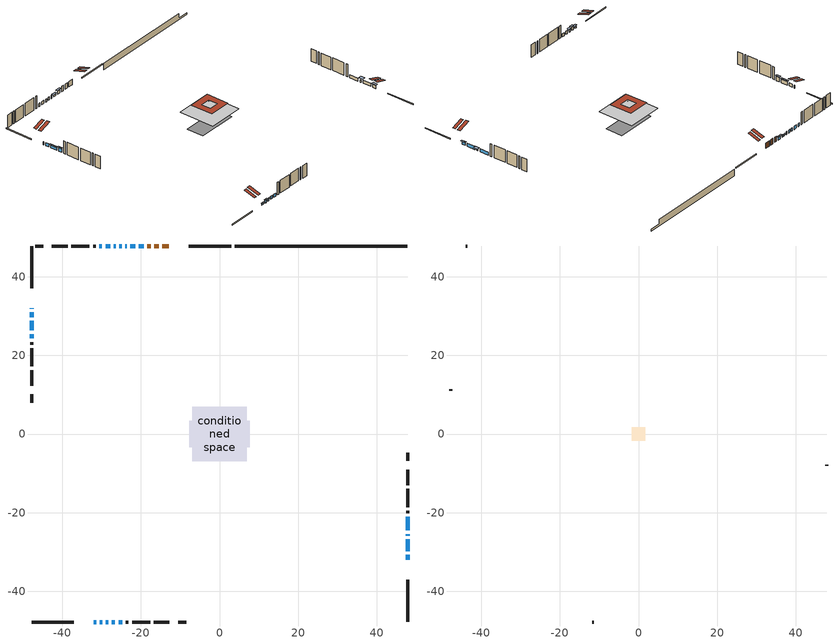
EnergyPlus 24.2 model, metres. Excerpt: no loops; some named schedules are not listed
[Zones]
conditioned space
 floor adiabatic (AdiabaticFloorConstruction): -6.9,-6.9 -6.9,6.9 6.9,6.9 6.9,-6.9 z3.66
 floor foundation (Slab1 construction): -7.63,-3.35 -7.63,3.35 7.63,3.35 7.63,-3.35 z-1.22
 wall outside (RimJoist1 construction): 2.96,47.78 -7.79,47.78 / -47.78,-47.78 -37.03,-47.78 / -47.78,47.78 -47.78,37.03 / 47.78,-47.78 47.78,-37.03 z1.22:1.52
 wall outside (AdiabaticWallConstruction 1): -12.85,47.78 -14.53,47.78 / -15.46,47.78 -16.61,47.78 / -17.54,47.78 -18.36,47.78 z1.22:3.25
 wall outside (AdiabaticWallConstruction): -47.78,31.97 -47.78,31.85 / -47.78,30.93 -47.78,29.7 / 47.78,-31.97 47.78,-30.74 / -19.29,47.78 -20.51,47.78 / -30.43,-47.78 -29.82,-47.78 / -47.78,28.78 -47.78,26.34 / 47.78,-29.82 47.78,-26.77 / -23.59,47.78 -23.89,47.78 / -24.82,47.78 -25.43,47.78 / -26.36,47.78 -26.82,47.78 / -27.35,-47.78 -26.59,-47.78 / 47.78,-24.5 47.78,-21.07 / -27.75,47.78 -28.97,47.78 / -29.89,47.78 -30.56,47.78 / -25.66,-47.78 -24.74,-47.78 z1.22:2.44; -21.44,47.78 -22.66,47.78 / -31.97,-47.78 -31.35,-47.78 z1.22:1.83; -28.89,-47.78 -28.28,-47.78 z1.22:2.14; -47.78,25.41 -47.78,24.29 z1.22:2.8; 47.78,-25.84 47.78,-25.43 z1.22:2.06
 wall outside (Wall1 construction): -31.49,47.78 -32.14,47.78 / -23.81,-47.78 -23.16,-47.78 / -47.78,23.36 -47.78,22.71 / 47.78,-20.14 47.78,-19.49 z1.22:6.1
 wall outside (Wall2 construction): -33.07,47.78 -37.69,47.78 / -22.23,-47.78 -17.61,-47.78 / -47.78,21.78 -47.78,17.16 / 47.78,-18.56 47.78,-13.94 z1.22:6.1
 wall outside (Wall3 construction): -38.62,47.78 -42.59,47.78 / -16.68,-47.78 -12.72,-47.78 / -47.78,16.23 -47.78,12.27 / 47.78,-13.01 47.78,-9.05 z1.22:6.1
 wall outside (Wall6 construction): -44.81,47.78 -46.85,47.78 / -10.5,-47.78 -8.45,-47.78 / -47.78,10.05 -47.78,8 / 47.78,-6.83 47.78,-4.78 z1.22:6.1
 wall foundation (FoundationWall1 construction): 3.89,47.78,-1.22 3.89,47.78,1.22 43.39,47.78,1.22 43.39,47.78,-0.6 47.78,47.78,-0.6 47.78,47.78,-1.22
 window (WindowConstruction 12): -47.78,31.96 -47.78,31.85 z1.22:2.44
 window (WindowConstruction 4): -47.78,30.93 -47.78,29.71 z1.22:2.44
 window (WindowConstruction 5): 47.78,-31.96 47.78,-30.75 z1.22:2.44
 window (WindowConstruction 6): -19.29,47.78 -20.51,47.78 z1.22:2.44
 window (WindowConstruction 7): -21.44,47.78 -22.66,47.78 z1.22:1.83
 window (WindowConstruction 8): -31.96,-47.78 -31.36,-47.78 z1.22:1.83
 window (WindowConstruction 9): -30.43,-47.78 -29.82,-47.78 z1.22:2.44
 window (WindowConstruction 10): -28.89,-47.78 -28.28,-47.78 z1.22:2.13
 window (WindowConstruction 11): -47.78,28.78 -47.78,26.34 z1.22:2.44
 window (WindowConstruction 13): -47.78,25.41 -47.78,24.29 z1.22:2.8
 window (WindowConstruction 15): 47.78,-29.82 47.78,-26.77 z1.22:2.44
 window (WindowConstruction 16): -23.59,47.78 -23.89,47.78 z1.22:2.44
 window (WindowConstruction 17): -24.82,47.78 -25.43,47.78 z1.22:2.44
 window (WindowConstruction 18): -26.36,47.78 -26.82,47.78 z1.22:2.44
 window (WindowConstruction 19): -27.35,-47.78 -26.59,-47.78 z1.22:2.44
 window (WindowConstruction 14): 47.78,-25.84 47.78,-25.43 z1.22:2.06
 window (WindowConstruction): 47.78,-24.5 47.78,-21.07 z1.22:2.44
 window (WindowConstruction 1): -27.75,47.78 -28.97,47.78 z1.22:2.44
 window (WindowConstruction 2): -29.9,47.78 -30.56,47.78 z1.22:2.44
 window (WindowConstruction 3): -25.66,-47.78 -24.74,-47.78 z1.22:2.44
 door (Door): -12.86,47.78 -14.53,47.78 z1.22:3.25
 door (Door 1): -15.46,47.78 -16.61,47.78 z1.22:3.25
 door (Door 2): -17.54,47.78 -18.36,47.78 z1.22:3.25
 ceiling adiabatic (AdiabaticFloorConstruction): 6.9,-6.9 6.9,6.9 -6.9,6.9 -6.9,-6.9 z3.66
 roof outside (Roof3 construction): -11.93,47.78,6.1 -11.93,43.32,7.58 -10.75,43.32,7.58 -10.75,47.78,6.1; -32.89,-47.78,6.1 -32.89,-43.32,7.58 -34.07,-43.32,7.58 -34.07,-47.78,6.1; -47.78,32.89,6.1 -43.32,32.89,7.58 -43.32,34.07,7.58 -47.78,34.07,6.1; 47.78,-32.89,6.1 43.32,-32.89,7.58 43.32,-34.07,7.58 47.78,-34.07,6.1
 roof outside (Roof4 construction): -4.26,4.26 -4.26,-4.26 4.26,-4.26 4.26,4.26 z6.1
attic - vented
 floor to conditioned space (Floor1 construction Reversed): -1.78,-1.78 -1.78,1.78 1.78,1.78 1.78,-1.78 z6.1
 floor to conditioned space (Floor2 construction Reversed): -1.21,-1.21 -1.21,1.21 1.21,1.21 1.21,-1.21 z6.1
 wall outside (Wall4 construction): -43.52,47.78 -43.88,47.78 / -11.79,-47.78 -11.43,-47.78 / -47.78,11.34 -47.78,10.98 / 47.78,-8.12 47.78,-7.76 z1.22:6.1
 roof outside (Roof1 construction): -9.82,47.78,6.1 -9.82,43.6,7.49 -8.72,43.6,7.49 -8.72,47.78,6.1; -35,-47.78,6.1 -35,-43.6,7.49 -36.1,-43.6,7.49 -36.1,-47.78,6.1; -47.78,35,6.1 -43.6,35,7.49 -43.6,36.1,7.49 -47.78,36.1,6.1; 47.78,-35,6.1 43.6,-35,7.49 43.6,-36.1,7.49 47.78,-36.1,6.1
shading: 47.78,-30.45 47.78,-32.26 48.39,-32.26 48.39,-30.45 z2.74; -20.81,47.78 -18.99,47.78 -18.99,48.39 -20.81,48.39 z2.74; -22.96,47.78 -21.14,47.78 -21.14,48.39 -22.96,48.39 z2.13; -31.06,-47.78 -32.26,-47.78 -32.26,-48.39 -31.06,-48.39 z2.13; -29.52,-47.78 -30.72,-47.78 -30.72,-48.39 -29.52,-48.39 z2.74; -27.98,-47.78 -29.19,-47.78 -29.19,-48.39 -27.98,-48.39 z2.43; -47.78,26.04 -47.78,29.08 -48.39,29.08 -48.39,26.04 z2.74; -47.78,24 -47.78,25.71 -48.39,25.71 -48.39,24 z3.09; 47.78,-24.82 47.78,-26.45 49,-26.45 49,-24.82 z2.67
[Building]
Building 1: Terrain=Suburbs
[Site:Location]
Vancouver Intl AP_BC: Latitude {deg}=49.19; Longitude {deg}=-123.18; Time Zone {hr}=-8; Elevation {m}=4; Keep Site Location Information=Yes
[Site:GroundTemperature:Shallow]
8.06451, 6.96315, 6.87495, 7.3976, 9.49575, 11.5841, 13.3946, 14.5416, 14.639, 13.7062, 11.9418, 9.91751
[Site:WaterMainsTemperature]
Calculation Method=Schedule; Temperature Schedule=mains temperature schedule
[Material] Roughness=Rough; Thermal Absorptance=0.9
Name | Thickness {m} | Conductivity {W/m-K} | Density {kg/m3} | Specific Heat {J/kg-K} | Solar Absorptance | Visible Absorptance
asphalt or fiberglass shingles | 0.00635 | 0.162714 | 1121.4 | 1465.45 | 0.4 | 0.4
ceiling loosefill ins | 0.169333 | 0.0480833 | 16.02 | 1046.75 | 0.7 | 0.7
ceiling stud and cavity | 0.1397 | 0.15316 | 65.682 | 1177.47 | 0.7 | 0.7
ceiling stud and cavity 1 | 0.1397 | 0.172471 | 65.682 | 1177.47 | 0.7 | 0.7
concrete 4.0 in. | 0.1016 | 1.803125 | 2242.8 | 837.4 | 0.7 | 0.7
concrete 8.0 in. | 0.2032 | 1.803125 | 2242.8 | 837.4 | 0.7 | 0.7
door material | 0.04445 | 0.327969 | 512.64 | 1214.23 | 0.7 | 0.7
door material 1 | 0.04445 | 0.188738 | 512.64 | 1214.23 | 0.7 | 0.7
exterior vertical ins | 0.0445518 | 0.029427 | 32.04 | 1214.23 | 0.7 | 0.7
floor covering | 0.0127 | 0.0433444 | 54.468 | 1339.84 | 0.6 | 0.6
floor rigid ins; wall rigid ins 1 | 0.512978 | 0.029427 | 32.04 | 1214.23 | 0.7 | 0.7
floor stud and cavity | 0.1397 | 1.75129 | 37.0049 | 1207.88 | 0.7 | 0.7
furniture material conditioned space 1 | 0.1524 | 0.115458 | 640.8 | 1214.23 | 0.6 | 0.6
gypsum board | 0.0127 | 0.160291 | 801 | 837.4 | 0.6 | 0.6
gypsum board 1 | 0.00254 | 0.160291 | 801 | 837.4 | 0.6 | 0.6
gypsum board 2 | 0.0127 | 0.160291 | 801 | 837.4 | 0.7 | 0.7
osb sheathing 0.5 in. | 0.0127 | 0.115458 | 512.64 | 1214.23 | 0.7 | 0.7
osb sheathing 0.75 in. | 0.01905 | 0.115458 | 512.64 | 1214.23 | 0.7 | 0.7
osb sheathing 2.0 in. | 0.0508 | 0.115458 | 512.64 | 1214.23 | 0.7 | 0.7
rim joist stud and cavity | 0.0508 | 0.028103 | 125.044 | 1163.47 | 0.6 | 0.6
roof stud and cavity | 0.2032 | 0.117183 | 78.34581 | 1123.46 | 0.7 | 0.7
roof stud and cavity 1 | 0.2032 | 0.117523 | 78.34581 | 1123.46 | 0.7 | 0.7
wall rigid ins | 0.051816 | 0.029427 | 32.04 | 1214.23 | 0.7 | 0.7
wall stud and cavity | 0.1397 | 0.472276 | 139.0536 | 1170.24 | 0.7 | 0.7
wall stud and cavity 1 | 0.1397 | 0.09367 | 139.0536 | 1170.24 | 0.7 | 0.7
wall stud and cavity 2 | 0.1397 | 0.0929022 | 139.0536 | 1170.24 | 0.7 | 0.7
wall stud and cavity 3 | 0.0889 | 6.1454 | 50.32683 | 1063.81 | 0.6 | 0.6
wall stud and cavity 4 | 0.0889 | 0.49837 | 6.31874 | 1174.65 | 0.7 | 0.7
wall stud and cavity 5 | 0.0889 | 0.380278 | 52.3479 | 1209.89 | 0.7 | 0.7
wall stud and cavity 6 | 0.0889 | 0.391764 | 83.0341 | 1211.67 | 0.7 | 0.7
wood siding | 0.0254 | 0.102417 | 544.68 | 1172.36 | 0.4 | 0.4
wood siding 1 | 0.00254 | 0.102417 | 544.68 | 1172.36 | 0.4 | 0.4
wood siding 2; wood siding 3; wood siding 4 | 0.0254 | 0.102417 | 544.68 | 1172.36 | 0.7 | 0.7
[WindowMaterial:SimpleGlazingSystem]
Name | U-Factor {W/m2-K} | Solar Heat Gain Coefficient
WindowMaterial | 3.79915 | 0.7
WindowMaterial 1 | 4.44815 | 0.67
WindowMaterial 10 | 3.87126 | 0.7
WindowMaterial 11 | 4.80302 | 0.65
WindowMaterial 2 | 4.93078 | 0.64
WindowMaterial 3 | 4.644604 | 0.66
WindowMaterial 4 | 5.91307 | 0.58
WindowMaterial 5 | 5.03752 | 0.63
WindowMaterial 6 | 5.33051 | 0.62
WindowMaterial 7 | 7.50745 | 0.49
WindowMaterial 8 | 4.89955 | 0.57
WindowMaterial 9 | 3.49027 | 0.22
[Construction]
AdiabaticFloorConstruction: floor stud and cavity, floor rigid ins, osb sheathing 0.75 in., floor covering
AdiabaticWallConstruction: wood siding 3, wall rigid ins 1, wall stud and cavity 5, gypsum board
AdiabaticWallConstruction 1: wood siding 4, wall rigid ins 1, wall stud and cavity 5, gypsum board
Door; Door 2: door material
Door 1: door material 1
Floor1 construction Reversed: gypsum board, ceiling stud and cavity, ceiling loosefill ins
Floor2 construction Reversed: gypsum board, ceiling stud and cavity 1, ceiling loosefill ins
FoundationWall1 construction: concrete 8.0 in., gypsum board 2
furniture construction conditioned space 1: furniture material conditioned space 1
PartitionWallConstruction: gypsum board, wall stud and cavity 6, gypsum board
RimJoist1 construction: wood siding 2, osb sheathing 2.0 in., rim joist stud and cavity
Roof1 construction: asphalt or fiberglass shingles
Roof3 construction: asphalt or fiberglass shingles, osb sheathing 0.75 in., roof stud and cavity, gypsum board
Roof4 construction: asphalt or fiberglass shingles, osb sheathing 0.75 in., roof stud and cavity 1, gypsum board
Slab1 construction: concrete 4.0 in.
Wall1 construction: wood siding, wall rigid ins, osb sheathing 0.5 in., wall stud and cavity, gypsum board
Wall2 construction: wood siding, osb sheathing 0.5 in., wall stud and cavity 1, gypsum board
Wall3 construction: wood siding, osb sheathing 0.5 in., wall stud and cavity 2, gypsum board
Wall4 construction: wood siding 1, wall stud and cavity 3
Wall6 construction: wood siding 1, wall stud and cavity 4, gypsum board 1
WindowConstruction: WindowMaterial
WindowConstruction 1; WindowConstruction 11; WindowConstruction 4; WindowConstruction 5; WindowConstruction 6: WindowMaterial 1
WindowConstruction 10; WindowConstruction 18: WindowMaterial 6
WindowConstruction 12: WindowMaterial 7
WindowConstruction 13: WindowMaterial 8
WindowConstruction 14: WindowMaterial 9
WindowConstruction 15: WindowMaterial 10
WindowConstruction 16; WindowConstruction 7; WindowConstruction 8: WindowMaterial 4
WindowConstruction 17; WindowConstruction 9: WindowMaterial 5
WindowConstruction 19: WindowMaterial 11
WindowConstruction 2: WindowMaterial 2
WindowConstruction 3: WindowMaterial 3
[Zone] Multiplier=1; Part of Total Floor Area=Yes
Name | Volume {m3}
attic - vented | 4.18699
conditioned space | 751.3
[Space]
Name | Zone | Volume {m3}
attic - vented 1 | attic - vented | 4.18699
conditioned space 1 | conditioned space | 751.3
[ZoneInfiltration:EffectiveLeakageArea]
infil attic - vented 1: Zone or Space=attic - vented 1; Schedule=Always On Discrete; Effective Air Leakage Area {cm2}=764.69; Stack Coefficient=0.000436178; Wind Coefficient=1.41108e-05
[ZoneMixing]
whole house fan mix: Zone or Space=attic - vented; Schedule=Always On Continuous; Design Flow Rate Calculation Method=Flow/Zone; Design Flow Rate {m3/s}=0; Source Zone or Space=conditioned space
[SurfaceProperty:ExposedFoundationPerimeter]
Slab1: Exposed Perimeter Calculation Method=TotalExposedPerimeter; Total Exposed Perimeter {m}=43.891
[InternalMass] Zone or ZoneList=conditioned space; Space or SpaceList=conditioned space 1
Name | Construction | Surface Area {m2}
furniture mass conditioned space 1 | furniture construction conditioned space 1 | 116.92
partition wall mass | PartitionWallConstruction | 292.301
[Lights]
interior lighting: Zone or ZoneList or Space or SpaceList=conditioned space 1; Schedule=interior lighting schedule; Design Level Calculation Method=LightingLevel; Lighting Level {W}=343.2; Return Air Fraction=0; Fraction Radiant=0.6; Fraction Visible=0.2; Fraction Replaceable=1
[People]
occupants: Zone or ZoneList or Space or SpaceList=conditioned space 1; Number of People Schedule=occupants schedule; Number of People Calculation Method=People; Number of People=3; Fraction Radiant=0.314171; Sensible Heat Fraction=0.56303; Activity Level Schedule=occupants activity schedule; Carbon Dioxide Generation Rate {m3/s-W}=0; Enable ASHRAE 55 Comfort Warnings=No; Mean Radiant Temperature Calculation Type=EnclosureAveraged
[ElectricEquipment] Zone or ZoneList or Space or SpaceList=conditioned space 1; Design Level Calculation Method=EquipmentLevel
Name | Schedule | Design Level {W} | Fraction Latent | Fraction Radiant | Fraction Lost
clothes dryer | clothes dryer schedule | 140.772 | 0.015 | 0.081 | 0.85
clothes washer | clothes washer schedule | 32.1985 | 0.03 | 0.162 | 0.7
cooking range | cooking range schedule | 215.147 | 0.08 | 0.432 | 0.2
dishwasher | dishwasher schedule | 66.8632 | 0.3 | 0.18 | 0.4
fridge | fridge schedule | 72.9452 | 0 | 0.6 | 0
mech vent bath fan 0 | mech vent bath fan 0 schedule | 25.1 | 0 | 0 | 1
mech vent bath fan 1 | mech vent bath fan 1 schedule | 25.1 | 0 | 0 | 1
mech vent house fan | mech vent house fan schedule | 0 | 0 | 0 | 1
mech vent house fan cfis | mech vent house fan cfis schedule | 0 | 0 | 0 | 0
mech vent range fan 0 | mech vent range fan 0 schedule | 57 | 0 | 0 | 1
misc plug loads | misc plug loads schedule | 494.7 | 0.045 | 0.513 | 0.1
whole house fan | Always On Discrete | 0 | 0 | 0 | 1
[OtherEquipment] Zone or ZoneList or Space or SpaceList=conditioned space 1; Design Level Calculation Method=EquipmentLevel
Name | Fuel Type | Schedule | Design Level {W} | Fraction Latent | Fraction Radiant | Fraction Lost
clothes dryer 1 | Electricity | clothes dryer schedule | 0 | 0.015 | 0.081 | 0.85
cooking range 1 | Electricity | cooking range schedule | 0 | 0.08 | 0.432 | 0.2
general water use latent | None | general water use schedule | 62.594 | 1 | 0 | 0
general water use sensible | None | general water use schedule | -61.6891 | 0 | 0.6 | 0
mech vent house fan latent load | None | Always On Discrete | 0 | 1 | 0 | 0
mech vent house fan sensible load | None | Always On Discrete | 0 | 0 | 0 | 0
water heater energy adjustment1 | NaturalGas | Always On Discrete | 0.01 | 0 | 0 | 1
[ZoneInfiltration:DesignFlowRate] Zone or ZoneList or Space or SpaceList=conditioned space 1; Schedule=Always On Discrete; Design Flow Rate Calculation Method=Flow/Zone; Design Flow Rate {m3/s}=0
infil flow; natural vent flow; whole house fan flow
[Foundation:Kiva]
Foundation Kiva 1: Initial Indoor Air Temperature {C}=18; Wall Height Above Grade {m}=1.21999; Wall Depth Below Slab {m}=0.2032; Custom Block Material Name 1=exterior vertical ins; Custom Block Depth 1 {m}=2.43998; Custom Block X Position 1 {m}=0.2159; Custom Block Z Position 1 {m}=0
[Foundation:Kiva:Settings]
Soil Conductivity {W/m-K}=0.849921; Soil Density {kg/m3}=1842.3; Soil Specific Heat {J/kg-K}=418.7; Ground Solar Absorptivity=0.9; Ground Thermal Absorptivity=0.9; Ground Surface Roughness {m}=0.03; Far-Field Width {m}=40; Deep-Ground Boundary Condition=ZeroFlux; Deep-Ground Depth {m}=40; Minimum Cell Dimension {m}=0.2; Maximum Cell Growth Coefficient=3; Simulation Timestep=Timestep
[Exterior:Lights]
exterior lighting: Schedule=exterior lighting schedule; Design Level {W}=75.6
[Schedule:Constant]
Name | Hourly Value
Always On Continuous; mech vent house fan schedule; mech vent house fan cfis schedule; Always On Discrete | 1
occupants activity schedule | 117.228
fridge schedule | 0
[Schedule:Week:Daily]
interior lighting schedule Week Rule - Jan1-Jan27: interior lighting schedule day, interior lighting schedule day, interior lighting schedule day, interior lighting schedule day, interior lighting schedule day, interior lighting schedule day, interior lighting schedule day, interior lighting schedule default day, interior lighting schedule default day, interior lighting schedule default day, interior lighting schedule default day, interior lighting schedule default day
interior lighting schedule Week Rule - Jan28-Feb3: interior lighting schedule day, interior lighting schedule day, interior lighting schedule day, interior lighting schedule day, interior lighting schedule day 1, interior lighting schedule day 1, interior lighting schedule day 1, interior lighting schedule default day, interior lighting schedule default day, interior lighting schedule default day, interior lighting schedule default day, interior lighting schedule default day
interior lighting schedule Week Rule - Feb4-Feb24: interior lighting schedule day 1, interior lighting schedule day 1, interior lighting schedule day 1, interior lighting schedule day 1, interior lighting schedule day 1, interior lighting schedule day 1, interior lighting schedule day 1, interior lighting schedule default day, interior lighting schedule default day, interior lighting schedule default day, interior lighting schedule default day, interior lighting schedule default day
interior lighting schedule Week Rule - Feb25-Mar3: interior lighting schedule day 1, interior lighting schedule day 1, interior lighting schedule day 1, interior lighting schedule day 1, interior lighting schedule day 2, interior lighting schedule day 2, interior lighting schedule day 2, interior lighting schedule default day, interior lighting schedule default day, interior lighting schedule default day, interior lighting schedule default day, interior lighting schedule default day
interior lighting schedule Week Rule - Mar4-Mar31: interior lighting schedule day 2, interior lighting schedule day 2, interior lighting schedule day 2, interior lighting schedule day 2, interior lighting schedule day 2, interior lighting schedule day 2, interior lighting schedule day 2, interior lighting schedule default day, interior lighting schedule default day, interior lighting schedule default day, interior lighting schedule default day, interior lighting schedule default day
interior lighting schedule Week Rule - Apr1-Apr28: interior lighting schedule day 3, interior lighting schedule day 3, interior lighting schedule day 3, interior lighting schedule day 3, interior lighting schedule day 3, interior lighting schedule day 3, interior lighting schedule day 3, interior lighting schedule default day, interior lighting schedule default day, interior lighting schedule default day, interior lighting schedule default day, interior lighting schedule default day
interior lighting schedule Week Rule - Apr29-May5: interior lighting schedule day 3, interior lighting schedule day 3, interior lighting schedule day 4, interior lighting schedule day 4, interior lighting schedule day 4, interior lighting schedule day 4, interior lighting schedule day 4, interior lighting schedule default day, interior lighting schedule default day, interior lighting schedule default day, interior lighting schedule default day, interior lighting schedule default day
interior lighting schedule Week Rule - May6-May26: interior lighting schedule day 4, interior lighting schedule day 4, interior lighting schedule day 4, interior lighting schedule day 4, interior lighting schedule day 4, interior lighting schedule day 4, interior lighting schedule day 4, interior lighting schedule default day, interior lighting schedule default day, interior lighting schedule default day, interior lighting schedule default day, interior lighting schedule default day
interior lighting schedule Week Rule - May27-Jun2: interior lighting schedule day 4, interior lighting schedule day 4, interior lighting schedule day 4, interior lighting schedule day 4, interior lighting schedule day 4, interior lighting schedule day 5, interior lighting schedule day 5, interior lighting schedule default day, interior lighting schedule default day, interior lighting schedule default day, interior lighting schedule default day, interior lighting schedule default day
interior lighting schedule Week Rule - Jun3-Jun30: interior lighting schedule day 5, interior lighting schedule day 5, interior lighting schedule day 5, interior lighting schedule day 5, interior lighting schedule day 5, interior lighting schedule day 5, interior lighting schedule day 5, interior lighting schedule default day, interior lighting schedule default day, interior lighting schedule default day, interior lighting schedule default day, interior lighting schedule default day
interior lighting schedule Week Rule - Jul1-Jul28: interior lighting schedule day 6, interior lighting schedule day 6, interior lighting schedule day 6, interior lighting schedule day 6, interior lighting schedule day 6, interior lighting schedule day 6, interior lighting schedule day 6, interior lighting schedule default day, interior lighting schedule default day, interior lighting schedule default day, interior lighting schedule default day, interior lighting schedule default day
interior lighting schedule Week Rule - Jul29-Aug4: interior lighting schedule day 6, interior lighting schedule day 6, interior lighting schedule day 6, interior lighting schedule day 7, interior lighting schedule day 7, interior lighting schedule day 7, interior lighting schedule day 7, interior lighting schedule default day, interior lighting schedule default day, interior lighting schedule default day, interior lighting schedule default day, interior lighting schedule default day
interior lighting schedule Week Rule - Aug5-Aug25: interior lighting schedule day 7, interior lighting schedule day 7, interior lighting schedule day 7, interior lighting schedule day 7, interior lighting schedule day 7, interior lighting schedule day 7, interior lighting schedule day 7, interior lighting schedule default day, interior lighting schedule default day, interior lighting schedule default day, interior lighting schedule default day, interior lighting schedule default day
interior lighting schedule Week Rule - Aug26-Sep1: interior lighting schedule day 7, interior lighting schedule day 7, interior lighting schedule day 7, interior lighting schedule day 7, interior lighting schedule day 7, interior lighting schedule day 7, interior lighting schedule day 8, interior lighting schedule default day, interior lighting schedule default day, interior lighting schedule default day, interior lighting schedule default day, interior lighting schedule default day
interior lighting schedule Week Rule - Sep2-Sep29: interior lighting schedule day 8, interior lighting schedule day 8, interior lighting schedule day 8, interior lighting schedule day 8, interior lighting schedule day 8, interior lighting schedule day 8, interior lighting schedule day 8, interior lighting schedule default day, interior lighting schedule default day, interior lighting schedule default day, interior lighting schedule default day, interior lighting schedule default day
interior lighting schedule Week Rule - Sep30-Oct6: interior lighting schedule day 8, interior lighting schedule day 9, interior lighting schedule day 9, interior lighting schedule day 9, interior lighting schedule day 9, interior lighting schedule day 9, interior lighting schedule day 9, interior lighting schedule default day, interior lighting schedule default day, interior lighting schedule default day, interior lighting schedule default day, interior lighting schedule default day
interior lighting schedule Week Rule - Oct7-Oct27: interior lighting schedule day 9, interior lighting schedule day 9, interior lighting schedule day 9, interior lighting schedule day 9, interior lighting schedule day 9, interior lighting schedule day 9, interior lighting schedule day 9, interior lighting schedule default day, interior lighting schedule default day, interior lighting schedule default day, interior lighting schedule default day, interior lighting schedule default day
interior lighting schedule Week Rule - Oct28-Nov3: interior lighting schedule day 9, interior lighting schedule day 9, interior lighting schedule day 9, interior lighting schedule day 9, interior lighting schedule day 10, interior lighting schedule day 10, interior lighting schedule day 10, interior lighting schedule default day, interior lighting schedule default day, interior lighting schedule default day, interior lighting schedule default day, interior lighting schedule default day
interior lighting schedule Week Rule - Nov4-Nov24: interior lighting schedule day 10, interior lighting schedule day 10, interior lighting schedule day 10, interior lighting schedule day 10, interior lighting schedule day 10, interior lighting schedule day 10, interior lighting schedule day 10, interior lighting schedule default day, interior lighting schedule default day, interior lighting schedule default day, interior lighting schedule default day, interior lighting schedule default day
interior lighting schedule Week Rule - Nov25-Dec1: interior lighting schedule day 10, interior lighting schedule day 10, interior lighting schedule day 10, interior lighting schedule day 10, interior lighting schedule day 10, interior lighting schedule day 10, interior lighting schedule day 11, interior lighting schedule default day, interior lighting schedule default day, interior lighting schedule default day, interior lighting schedule default day, interior lighting schedule default day
interior lighting schedule Week Rule - Dec2-Dec31: interior lighting schedule day 11, interior lighting schedule day 11, interior lighting schedule day 11, interior lighting schedule day 11, interior lighting schedule day 11, interior lighting schedule day 11, interior lighting schedule day 11, interior lighting schedule default day, interior lighting schedule default day, interior lighting schedule default day, interior lighting schedule default day, interior lighting schedule default day
occupants schedule Week Rule - Jan1-Dec31: occupants schedule day, occupants schedule day, occupants schedule day, occupants schedule day, occupants schedule day, occupants schedule day, occupants schedule day, occupants schedule default day, occupants schedule default day, occupants schedule default day, occupants schedule default day, occupants schedule default day
clothes dryer schedule Week Rule - Jan1-Dec31: clothes dryer schedule day, clothes dryer schedule day, clothes dryer schedule day, clothes dryer schedule day, clothes dryer schedule day, clothes dryer schedule day, clothes dryer schedule day, clothes dryer schedule default day, clothes dryer schedule default day, clothes dryer schedule default day, clothes dryer schedule default day, clothes dryer schedule default day
clothes washer schedule Week Rule - Jan1-Dec31: clothes washer schedule day, clothes washer schedule day, clothes washer schedule day, clothes washer schedule day, clothes washer schedule day, clothes washer schedule day, clothes washer schedule day, clothes washer schedule default day, clothes washer schedule default day, clothes washer schedule default day, clothes washer schedule default day, clothes washer schedule default day
cooking range schedule Week Rule - Jan1-Dec31: cooking range schedule day, cooking range schedule day, cooking range schedule day, cooking range schedule day, cooking range schedule day, cooking range schedule day, cooking range schedule day, cooking range schedule default day, cooking range schedule default day, cooking range schedule default day, cooking range schedule default day, cooking range schedule default day
dishwasher schedule Week Rule - Jan1-Dec31: dishwasher schedule day, dishwasher schedule day, dishwasher schedule day, dishwasher schedule day, dishwasher schedule day, dishwasher schedule day, dishwasher schedule day, dishwasher schedule default day, dishwasher schedule default day, dishwasher schedule default day, dishwasher schedule default day, dishwasher schedule default day
mech vent bath fan 0 schedule Week Rule - Jan1-Dec31: mech vent bath fan 0 schedule day, mech vent bath fan 0 schedule day, mech vent bath fan 0 schedule day, mech vent bath fan 0 schedule day, mech vent bath fan 0 schedule day, mech vent bath fan 0 schedule day, mech vent bath fan 0 schedule day, mech vent bath fan 0 schedule default day, mech vent bath fan 0 schedule default day, mech vent bath fan 0 schedule default day, mech vent bath fan 0 schedule default day, mech vent bath fan 0 schedule default day
mech vent bath fan 1 schedule Week Rule - Jan1-Dec31: mech vent bath fan 1 schedule day, mech vent bath fan 1 schedule day, mech vent bath fan 1 schedule day, mech vent bath fan 1 schedule day, mech vent bath fan 1 schedule day, mech vent bath fan 1 schedule day, mech vent bath fan 1 schedule day, mech vent bath fan 1 schedule default day, mech vent bath fan 1 schedule default day, mech vent bath fan 1 schedule default day, mech vent bath fan 1 schedule default day, mech vent bath fan 1 schedule default day
mech vent range fan 0 schedule Week Rule - Jan1-Dec31: mech vent range fan 0 schedule day, mech vent range fan 0 schedule day, mech vent range fan 0 schedule day, mech vent range fan 0 schedule day, mech vent range fan 0 schedule day, mech vent range fan 0 schedule day, mech vent range fan 0 schedule day, mech vent range fan 0 schedule default day, mech vent range fan 0 schedule default day, mech vent range fan 0 schedule default day, mech vent range fan 0 schedule default day, mech vent range fan 0 schedule default day
misc plug loads schedule Week Rule - Jan1-Dec31: misc plug loads schedule day, misc plug loads schedule day, misc plug loads schedule day, misc plug loads schedule day, misc plug loads schedule day, misc plug loads schedule day, misc plug loads schedule day, misc plug loads schedule default day, misc plug loads schedule default day, misc plug loads schedule default day, misc plug loads schedule default day, misc plug loads schedule default day
general water use schedule Week Rule - Jan1-Dec31: general water use schedule day, general water use schedule day, general water use schedule day, general water use schedule day, general water use schedule day, general water use schedule day, general water use schedule day, general water use schedule default day, general water use schedule default day, general water use schedule default day, general water use schedule default day, general water use schedule default day
exterior lighting schedule Week Rule - Jan1-Jan27: exterior lighting schedule day, exterior lighting schedule day, exterior lighting schedule day, exterior lighting schedule day, exterior lighting schedule day, exterior lighting schedule day, exterior lighting schedule day, exterior lighting schedule default day, exterior lighting schedule default day, exterior lighting schedule default day, exterior lighting schedule default day, exterior lighting schedule default day
exterior lighting schedule Week Rule - Jan28-Feb3: exterior lighting schedule day, exterior lighting schedule day, exterior lighting schedule day, exterior lighting schedule day, exterior lighting schedule day 1, exterior lighting schedule day 1, exterior lighting schedule day 1, exterior lighting schedule default day, exterior lighting schedule default day, exterior lighting schedule default day, exterior lighting schedule default day, exterior lighting schedule default day
exterior lighting schedule Week Rule - Feb4-Feb24: exterior lighting schedule day 1, exterior lighting schedule day 1, exterior lighting schedule day 1, exterior lighting schedule day 1, exterior lighting schedule day 1, exterior lighting schedule day 1, exterior lighting schedule day 1, exterior lighting schedule default day, exterior lighting schedule default day, exterior lighting schedule default day, exterior lighting schedule default day, exterior lighting schedule default day
exterior lighting schedule Week Rule - Feb25-Mar3: exterior lighting schedule day 1, exterior lighting schedule day 1, exterior lighting schedule day 1, exterior lighting schedule day 1, exterior lighting schedule day 2, exterior lighting schedule day 2, exterior lighting schedule day 2, exterior lighting schedule default day, exterior lighting schedule default day, exterior lighting schedule default day, exterior lighting schedule default day, exterior lighting schedule default day
exterior lighting schedule Week Rule - Mar4-Mar31: exterior lighting schedule day 2, exterior lighting schedule day 2, exterior lighting schedule day 2, exterior lighting schedule day 2, exterior lighting schedule day 2, exterior lighting schedule day 2, exterior lighting schedule day 2, exterior lighting schedule default day, exterior lighting schedule default day, exterior lighting schedule default day, exterior lighting schedule default day, exterior lighting schedule default day
exterior lighting schedule Week Rule - Apr1-Apr28: exterior lighting schedule day 3, exterior lighting schedule day 3, exterior lighting schedule day 3, exterior lighting schedule day 3, exterior lighting schedule day 3, exterior lighting schedule day 3, exterior lighting schedule day 3, exterior lighting schedule default day, exterior lighting schedule default day, exterior lighting schedule default day, exterior lighting schedule default day, exterior lighting schedule default day
[Schedule:Year]
interior lighting schedule: interior lighting schedule Week Rule - Jan1-Jan27, 1, 1, 1, 27, interior lighting schedule Week Rule - Jan28-Feb3, 1, 28, 2, 3, interior lighting schedule Week Rule - Feb4-Feb24, 2, 4, 2, 24, interior lighting schedule Week Rule - Feb25-Mar3, 2, 25, 3, 3, interior lighting schedule Week Rule - Mar4-Mar31, 3, 4, 3, 31, interior lighting schedule Week Rule - Apr1-Apr28, 4, 1, 4, 28, interior lighting schedule Week Rule - Apr29-May5, 4, 29, 5, 5, interior lighting schedule Week Rule - May6-May26, 5, 6, 5, 26, interior lighting schedule Week Rule - May27-Jun2, 5, 27, 6, 2, interior lighting schedule Week Rule - Jun3-Jun30, 6, 3, 6, 30, interior lighting schedule Week Rule - Jul1-Jul28, 7, 1, 7, 28, interior lighting schedule Week Rule - Jul29-Aug4, 7, 29, 8, 4, interior lighting schedule Week Rule - Aug5-Aug25, 8, 5, 8, 25, interior lighting schedule Week Rule - Aug26-Sep1, 8, 26, 9, 1, interior lighting schedule Week Rule - Sep2-Sep29, 9, 2, 9, 29, interior lighting schedule Week Rule - Sep30-Oct6, 9, 30, 10, 6, interior lighting schedule Week Rule - Oct7-Oct27, 10, 7, 10, 27, interior lighting schedule Week Rule - Oct28-Nov3, 10, 28, 11, 3, interior lighting schedule Week Rule - Nov4-Nov24, 11, 4, 11, 24, interior lighting schedule Week Rule - Nov25-Dec1, 11, 25, 12, 1, interior lighting schedule Week Rule - Dec2-Dec31, 12, 2, 12, 31
occupants schedule: occupants schedule Week Rule - Jan1-Dec31, 1, 1, 12, 31
clothes dryer schedule: clothes dryer schedule Week Rule - Jan1-Dec31, 1, 1, 12, 31
clothes washer schedule: clothes washer schedule Week Rule - Jan1-Dec31, 1, 1, 12, 31
cooking range schedule: cooking range schedule Week Rule - Jan1-Dec31, 1, 1, 12, 31
dishwasher schedule: dishwasher schedule Week Rule - Jan1-Dec31, 1, 1, 12, 31
mech vent bath fan 0 schedule: mech vent bath fan 0 schedule Week Rule - Jan1-Dec31, 1, 1, 12, 31
mech vent bath fan 1 schedule: mech vent bath fan 1 schedule Week Rule - Jan1-Dec31, 1, 1, 12, 31
mech vent range fan 0 schedule: mech vent range fan 0 schedule Week Rule - Jan1-Dec31, 1, 1, 12, 31
misc plug loads schedule: misc plug loads schedule Week Rule - Jan1-Dec31, 1, 1, 12, 31
general water use schedule: general water use schedule Week Rule - Jan1-Dec31, 1, 1, 12, 31
exterior lighting schedule: exterior lighting schedule Week Rule - Jan1-Jan27, 1, 1, 1, 27, exterior lighting schedule Week Rule - Jan28-Feb3, 1, 28, 2, 3, exterior lighting schedule Week Rule - Feb4-Feb24, 2, 4, 2, 24, exterior lighting schedule Week Rule - Feb25-Mar3, 2, 25, 3, 3, exterior lighting schedule Week Rule - Mar4-Mar31, 3, 4, 3, 31, exterior lighting schedule Week Rule - Apr1-Apr28, 4, 1, 4, 28, exterior lighting schedule Week Rule - Apr29-May5, 4, 29, 5, 5, exterior lighting schedule Week Rule - May6-May26, 5, 6, 5, 26, exterior lighting schedule Week Rule - May27-Jun2, 5, 27, 6, 2, exterior lighting schedule Week Rule - Jun3-Jun30, 6, 3, 6, 30, exterior lighting schedule Week Rule - Jul1-Jul28, 7, 1, 7, 28, exterior lighting schedule Week Rule - Jul29-Aug4, 7, 29, 8, 4, exterior lighting schedule Week Rule - Aug5-Aug25, 8, 5, 8, 25, exterior lighting schedule Week Rule - Aug26-Sep1, 8, 26, 9, 1, exterior lighting schedule Week Rule - Sep2-Sep29, 9, 2, 9, 29, exterior lighting schedule Week Rule - Sep30-Oct6, 9, 30, 10, 6, exterior lighting schedule Week Rule - Oct7-Oct27, 10, 7, 10, 27, exterior lighting schedule Week Rule - Oct28-Nov3, 10, 28, 11, 3, exterior lighting schedule Week Rule - Nov4-Nov24, 11, 4, 11, 24, exterior lighting schedule Week Rule - Nov25-Dec1, 11, 25, 12, 1, exterior lighting schedule Week Rule - Dec2-Dec31, 12, 2, 12, 31
[Schedule:Compact]
mains temperature schedule: Through: 01/01, For: AllDays, Until: 24:00, 11.375, Through: 01/02, For: AllDays, Until: 24:00, 11.3367, Through: 01/03, For: AllDays, Until: 24:00, 11.2994, Through: 01/04, For: AllDays, Until: 24:00, 11.2628, Through: 01/05, For: AllDays, Until: 24:00, 11.2267, Through: 01/06, For: AllDays, Until: 24:00, 11.1917, Through: 01/07, For: AllDays, Until: 24:00, 11.1578, Through: 01/08, For: AllDays, Until: 24:00, 11.1244, Through: 01/09, For: AllDays, Until: 24:00, 11.0917, Through: 01/10, For: AllDays, Until: 24:00, 11.06, Through: 01/11, For: AllDays, Until: 24:00, 11.0289, Through: 01/12, For: AllDays, Until: 24:00, 10.9989, Through: 01/13, For: AllDays, Until: 24:00, 10.97, Through: 01/14, For: AllDays, Until: 24:00, 10.9417, Through: 01/15, For: AllDays, Until: 24:00, 10.9139, Through: 01/16, For: AllDays, Until: 24:00, 10.8878, Through: 01/17, For: AllDays, Until: 24:00, 10.8622, Through: 01/18, For: AllDays, Until: 24:00, 10.8372, Through: 01/19, For: AllDays, Until: 24:00, 10.8133, Through: 01/20, For: AllDays, Until: 24:00, 10.7906, Through: 01/21, For: AllDays, Until: 24:00, 10.7683, Through: 01/22, For: AllDays, Until: 24:00, 10.7478, Through: 01/23, For: AllDays, Until: 24:00, 10.7272, Through: 01/24, For: AllDays, Until: 24:00, 10.7083, Through: 01/25, For: AllDays, Until: 24:00, 10.69, Through: 01/26, For: AllDays, Until: 24:00, 10.6728, Through: 01/27, For: AllDays, Until: 24:00, 10.6567, Through: 01/28, For: AllDays, Until: 24:00, 10.6411, Through: 01/29, For: AllDays, Until: 24:00, 10.6267, Through: 01/30, For: AllDays, Until: 24:00, 10.6133, Through: 01/31, For: AllDays, Until: 24:00, 10.6011, Through: 02/01, For: AllDays, Until: 24:00, 10.59, Through: 02/02, For: AllDays, Until: 24:00, 10.5794, Through: 02/03, For: AllDays, Until: 24:00, 10.57, Through: 02/04, For: AllDays, Until: 24:00, 10.5617, Through: 02/05, For: AllDays, Until: 24:00, 10.5539, Through: 02/06, For: AllDays, Until: 24:00, 10.5478, Through: 02/07, For: AllDays, Until: 24:00, 10.5422, Through: 02/08, For: AllDays, Until: 24:00, 10.5378, Through: 02/09, For: AllDays, Until: 24:00, 10.5339, Through: 02/10, For: AllDays, Until: 24:00, 10.5317, Through: 02/11, For: AllDays, Until: 24:00, 10.53, Through: 02/12, For: AllDays, Until: 24:00, 10.53, Through: 02/13, For: AllDays, Until: 24:00, 10.5306, Through: 02/14, For: AllDays, Until: 24:00, 10.5317, Through: 02/15, For: AllDays, Until: 24:00, 10.5344, Through: 02/16, For: AllDays, Until: 24:00, 10.5378, Through: 02/17, For: AllDays, Until: 24:00, 10.5428, Through: 02/18, For: AllDays, Until: 24:00, 10.5483, Through: 02/19, For: AllDays, Until: 24:00, 10.5544, Through: 02/20, For: AllDays, Until: 24:00, 10.5622, Through: 02/21, For: AllDays, Until: 24:00, 10.5706, Through: 02/22, For: AllDays, Until: 24:00, 10.5806, Through: 02/23, For: AllDays, Until: 24:00, 10.5911, Through: 02/24, For: AllDays, Until: 24:00, 10.6022, Through: 02/25, For: AllDays, Until: 24:00, 10.615, Through: 02/26, For: AllDays, Until: 24:00, 10.6283, Through: 02/27, For: AllDays, Until: 24:00, 10.6428, Through: 02/28, For: AllDays, Until: 24:00, 10.6583, Through: 03/01, For: AllDays, Until: 24:00, 10.6744, Through: 03/02, For: AllDays, Until: 24:00, 10.6917, Through: 03/03, For: AllDays, Until: 24:00, 10.71, Through: 03/04, For: AllDays, Until: 24:00, 10.7294, Through: 03/05, For: AllDays, Until: 24:00, 10.7494, Through: 03/06, For: AllDays, Until: 24:00, 10.7706, Through: 03/07, For: AllDays, Until: 24:00, 10.7928, Through: 03/08, For: AllDays, Until: 24:00, 10.8161, Through: 03/09, For: AllDays, Until: 24:00, 10.84, Through: 03/10, For: AllDays, Until: 24:00, 10.8644, Through: 03/11, For: AllDays, Until: 24:00, 10.8906, Through: 03/12, For: AllDays, Until: 24:00, 10.9167, Through: 03/13, For: AllDays, Until: 24:00, 10.9444, Through: 03/14, For: AllDays, Until: 24:00, 10.9728, Through: 03/15, For: AllDays, Until: 24:00, 11.0022, Through: 03/16, For: AllDays, Until: 24:00, 11.0322, Through: 03/17, For: AllDays, Until: 24:00, 11.0633, Through: 03/18, For: AllDays, Until: 24:00, 11.095, Through: 03/19, For: AllDays, Until: 24:00, 11.1278, Through: 03/20, For: AllDays, Until: 24:00, 11.1611, Through: 03/21, For: AllDays, Until: 24:00, 11.1956, Through: 03/22, For: AllDays, Until: 24:00, 11.2306, Through: 03/23, For: AllDays, Until: 24:00, 11.2667, Through: 03/24, For: AllDays, Until: 24:00, 11.3033, Through: 03/25, For: AllDays, Until: 24:00, 11.3406, Through: 03/26, For: AllDays, Until: 24:00, 11.3789, Through: 03/27, For: AllDays, Until: 24:00, 11.4178, Through: 03/28, For: AllDays, Until: 24:00, 11.4572, Through: 03/29, For: AllDays, Until: 24:00, 11.4978, Through: 03/30, For: AllDays, Until: 24:00, 11.5389, Through: 03/31, For: AllDays, Until: 24:00, 11.5811, Through: 04/01, For: AllDays, Until: 24:00, 11.6233, Through: 04/02, For: AllDays, Until: 24:00, 11.6667, Through: 04/03, For: AllDays, Until: 24:00, 11.7106, Through: 04/04, For: AllDays, Until: 24:00, 11.755, Through: 04/05, For: AllDays, Until: 24:00, 11.8006, Through: 04/06, For: AllDays, Until: 24:00, 11.8461, Through: 04/07, For: AllDays, Until: 24:00, 11.8928, Through: 04/08, For: AllDays, Until: 24:00, 11.9394, Through: 04/09, For: AllDays, Until: 24:00, 11.9872, Through: 04/10, For: AllDays, Until: 24:00, 12.0356, Through: 04/11, For: AllDays, Until: 24:00, 12.0844, Through: 04/12, For: AllDays, Until: 24:00, 12.1333, Through: 04/13, For: AllDays, Until: 24:00, 12.1833, Through: 04/14, For: AllDays, Until: 24:00, 12.2339, Through: 04/15, For: AllDays, Until: 24:00, 12.2844, Through: 04/16, For: AllDays, Until: 24:00, 12.3361, Through: 04/17, For: AllDays, Until: 24:00, 12.3878, Through: 04/18, For: AllDays, Until: 24:00, 12.44, Through: 04/19, For: AllDays, Until: 24:00, 12.4928, Through: 04/20, For: AllDays, Until: 24:00, 12.5456, Through: 04/21, For: AllDays, Until: 24:00, 12.5994, Through: 04/22, For: AllDays, Until: 24:00, 12.6533, Through: 04/23, For: AllDays, Until: 24:00, 12.7072, Through: 04/24, For: AllDays, Until: 24:00, 12.7622, Through: 04/25, For: AllDays, Until: 24:00, 12.8172, Through: 04/26, For: AllDays, Until: 24:00, 12.8722, Through: 04/27, For: AllDays, Until: 24:00, 12.9278, Through: 04/28, For: AllDays, Until: 24:00, 12.9839, Through: 04/29, For: AllDays, Until: 24:00, 13.04, Through: 04/30, For: AllDays, Until: 24:00, 13.0961, Through: 05/01, For: AllDays, Until: 24:00, 13.1533, Through: 05/02, For: AllDays, Until: 24:00, 13.21, Through: 05/03, For: AllDays, Until: 24:00, 13.2672, Through: 05/04, For: AllDays, Until: 24:00, 13.3244, Through: 05/05, For: AllDays, Until: 24:00, 13.3817, Through: 05/06, For: AllDays, Until: 24:00, 13.4394, Through: 05/07, For: AllDays, Until: 24:00, 13.4972, Through: 05/08, For: AllDays, Until: 24:00, 13.555, Through: 05/09, For: AllDays, Until: 24:00, 13.6133, Through: 05/10, For: AllDays, Until: 24:00, 13.6711, Through: 05/11, For: AllDays, Until: 24:00, 13.7294, Through: 05/12, For: AllDays, Until: 24:00, 13.7878, Through: 05/13, For: AllDays, Until: 24:00, 13.8461, Through: 05/14, For: AllDays, Until: 24:00, 13.9044, Through: 05/15, For: AllDays, Until: 24:00, 13.9628, Through: 05/16, For: AllDays, Until: 24:00, 14.0211, Through: 05/17, For: AllDays, Until: 24:00, 14.0789, Through: 05/18, For: AllDays, Until: 24:00, 14.1372, Through: 05/19, For: AllDays, Until: 24:00, 14.1956, Through: 05/20, For: AllDays, Until: 24:00, 14.2533, Through: 05/21, For: AllDays, Until: 24:00, 14.3117, Through: 05/22, For: AllDays, Until: 24:00, 14.3694, Through: 05/23, For: AllDays, Until: 24:00, 14.4272, Through: 05/24, For: AllDays, Until: 24:00, 14.4844, Through: 05/25, For: AllDays, Until: 24:00, 14.5422, Through: 05/26, For: AllDays, Until: 24:00, 14.5994, Through: 05/27, For: AllDays, Until: 24:00, 14.6561, Through: 05/28, For: AllDays, Until: 24:00, 14.7128, Through: 05/29, For: AllDays, Until: 24:00, 14.7694, Through: 05/30, For: AllDays, Until: 24:00, 14.8261, Through: 05/31, For: AllDays, Until: 24:00, 14.8817, Through: 06/01, For: AllDays, Until: 24:00, 14.9378, Through: 06/02, For: AllDays, Until: 24:00, 14.9933, Through: 06/03, For: AllDays, Until: 24:00, 15.0483, Through: 06/04, For: AllDays, Until: 24:00, 15.1028, Through: 06/05, For: AllDays, Until: 24:00, 15.1572, Through: 06/06, For: AllDays, Until: 24:00, 15.2117, Through: 06/07, For: AllDays, Until: 24:00, 15.265, Through: 06/08, For: AllDays, Until: 24:00, 15.3183, Through: 06/09, For: AllDays, Until: 24:00, 15.3711, Through: 06/10, For: AllDays, Until: 24:00, 15.4239, Through: 06/11, For: AllDays, Until: 24:00, 15.4756, Through: 06/12, For: AllDays, Until: 24:00, 15.5272, Through: 06/13, For: AllDays, Until: 24:00, 15.5783, Through: 06/14, For: AllDays, Until: 24:00, 15.6289, Through: 06/15, For: AllDays, Until: 24:00, 15.6789, Through: 06/16, For: AllDays, Until: 24:00, 15.7283, Through: 06/17, For: AllDays, Until: 24:00, 15.7772, Through: 06/18, For: AllDays, Until: 24:00, 15.8261, Through: 06/19, For: AllDays, Until: 24:00, 15.8739, Through: 06/20, For: AllDays, Until: 24:00, 15.9211, Through: 06/21, For: AllDays, Until: 24:00, 15.9678, Through: 06/22, For: AllDays, Until: 24:00, 16.0139, Through: 06/23, For: AllDays, Until: 24:00, 16.0594, Through: 06/24, For: AllDays, Until: 24:00, 16.1044, Through: 06/25, For: AllDays, Until: 24:00, 16.1483, Through: 06/26, For: AllDays, Until: 24:00, 16.1922, Through: 06/27, For: AllDays, Until: 24:00, 16.235, Through: 06/28, For: AllDays, Until: 24:00, 16.2772, Through: 06/29, For: AllDays, Until: 24:00, 16.3183, Through: 06/30, For: AllDays, Until: 24:00, 16.3594, Through: 07/01, For: AllDays, Until: 24:00, 16.3994, Through: 07/02, For: AllDays, Until: 24:00, 16.4389, Through: 07/03, For: AllDays, Until: 24:00, 16.4772, Through: 07/04, For: AllDays, Until: 24:00, 16.515, Through: 07/05, For: AllDays, Until: 24:00, 16.5522, Through: 07/06, For: AllDays, Until: 24:00, 16.5883, Through: 07/07, For: AllDays, Until: 24:00, 16.6239, Through: 07/08, For: AllDays, Until: 24:00, 16.6583, Through: 07/09, For: AllDays, Until: 24:00, 16.6922, Through: 07/10, For: AllDays, Until: 24:00, 16.7256, Through: 07/11, For: AllDays, Until: 24:00, 16.7578, Through: 07/12, For: AllDays, Until: 24:00, 16.7889, Through: 07/13, For: AllDays, Until: 24:00, 16.8194, Through: 07/14, For: AllDays, Until: 24:00, 16.8489, Through: 07/15, For: AllDays, Until: 24:00, 16.8778, Through: 07/16, For: AllDays, Until: 24:00, 16.9056, Through: 07/17, For: AllDays, Until: 24:00, 16.9328, Through: 07/18, For: AllDays, Until: 24:00, 16.9589, Through: 07/19, For: AllDays, Until: 24:00, 16.9839, Through: 07/20, For: AllDays, Until: 24:00, 17.0083, Through: 07/21, For: AllDays, Until: 24:00, 17.0317, Through: 07/22, For: AllDays, Until: 24:00, 17.0544, Through: 07/23, For: AllDays, Until: 24:00, 17.0761, Through: 07/24, For: AllDays, Until: 24:00, 17.0967, Through: 07/25, For: AllDays, Until: 24:00, 17.1161, Through: 07/26, For: AllDays, Until: 24:00, 17.135, Through: 07/27, For: AllDays, Until: 24:00, 17.1528, Through: 07/28, For: AllDays, Until: 24:00, 17.1694, Through: 07/29, For: AllDays, Until: 24:00, 17.1856, Through: 07/30, For: AllDays, Until: 24:00, 17.2, Through: 07/31, For: AllDays, Until: 24:00, 17.2144, Through: 08/01, For: AllDays, Until: 24:00, 17.2272, Through: 08/02, For: AllDays, Until: 24:00, 17.2389, Through: 08/03, For: AllDays, Until: 24:00, 17.25, Through: 08/04, For: AllDays, Until: 24:00, 17.26, Through: 08/05, For: AllDays, Until: 24:00, 17.2689, Through: 08/06, For: AllDays, Until: 24:00, 17.2772, Through: 08/07, For: AllDays, Until: 24:00, 17.2839, Through: 08/08, For: AllDays, Until: 24:00, 17.29, Through: 08/09, For: AllDays, Until: 24:00, 17.295, Through: 08/10, For: AllDays, Until: 24:00, 17.2989, Through: 08/11, For: AllDays, Until: 24:00, 17.3022, Through: 08/12, For: AllDays, Until: 24:00, 17.3039, Through: 08/13, For: AllDays, Until: 24:00, 17.305, Through: 08/14, For: AllDays, Until: 24:00, 17.305, Through: 08/15, For: AllDays, Until: 24:00, 17.3039, Through: 08/16, For: AllDays, Until: 24:00, 17.3022, Through: 08/17, For: AllDays, Until: 24:00, 17.2989, Through: 08/18, For: AllDays, Until: 24:00, 17.295, Through: 08/19, For: AllDays, Until: 24:00, 17.29, Through: 08/20, For: AllDays, Until: 24:00, 17.2839, Through: 08/21, For: AllDays, Until: 24:00, 17.2772, Through: 08/22, For: AllDays, Until: 24:00, 17.2689, Through: 08/23, For: AllDays, Until: 24:00, 17.26, Through: 08/24, For: AllDays, Until: 24:00, 17.25, Through: 08/25, For: AllDays, Until: 24:00, 17.2394, Through: 08/26, For: AllDays, Until: 24:00, 17.2272, Through: 08/27, For: AllDays, Until: 24:00, 17.2144, Through: 08/28, For: AllDays, Until: 24:00, 17.2006, Through: 08/29, For: AllDays, Until: 24:00, 17.1856, Through: 08/30, For: AllDays, Until: 24:00, 17.1694, Through: 08/31, For: AllDays, Until: 24:00, 17.1528, Through: 09/01, For: AllDays, Until: 24:00, 17.135, Through: 09/02, For: AllDays, Until: 24:00, 17.1161, Through: 09/03, For: AllDays, Until: 24:00, 17.0967, Through: 09/04, For: AllDays, Until: 24:00, 17.0761, Through: 09/05, For: AllDays, Until: 24:00, 17.0544, Through: 09/06, For: AllDays, Until: 24:00, 17.0322, Through: 09/07, For: AllDays, Until: 24:00, 17.0089, Through: 09/08, For: AllDays, Until: 24:00, 16.9844, Through: 09/09, For: AllDays, Until: 24:00, 16.9589, Through: 09/10, For: AllDays, Until: 24:00, 16.9328, Through: 09/11, For: AllDays, Until: 24:00, 16.9061, Through: 09/12, For: AllDays, Until: 24:00, 16.8783, Through: 09/13, For: AllDays, Until: 24:00, 16.8494, Through: 09/14, For: AllDays, Until: 24:00, 16.8194, Through: 09/15, For: AllDays, Until: 24:00, 16.7894, Through: 09/16, For: AllDays, Until: 24:00, 16.7578, Through: 09/17, For: AllDays, Until: 24:00, 16.7256, Through: 09/18, For: AllDays, Until: 24:00, 16.6928, Through: 09/19, For: AllDays, Until: 24:00, 16.6589, Through: 09/20, For: AllDays, Until: 24:00, 16.6239, Through: 09/21, For: AllDays, Until: 24:00, 16.5889, Through: 09/22, For: AllDays, Until: 24:00, 16.5522, Through: 09/23, For: AllDays, Until: 24:00, 16.5156, Through: 09/24, For: AllDays, Until: 24:00, 16.4778, Through: 09/25, For: AllDays, Until: 24:00, 16.4389, Through: 09/26, For: AllDays, Until: 24:00, 16.3994, Through: 09/27, For: AllDays, Until: 24:00, 16.3594, Through: 09/28, For: AllDays, Until: 24:00, 16.3189, Through: 09/29, For: AllDays, Until: 24:00, 16.2772, Through: 09/30, For: AllDays, Until: 24:00, 16.235, Through: 10/01, For: AllDays, Until: 24:00, 16.1922, Through: 10/02, For: AllDays, Until: 24:00, 16.1489, Through: 10/03, For: AllDays, Until: 24:00, 16.1044, Through: 10/04, For: AllDays, Until: 24:00, 16.06, Through: 10/05, For: AllDays, Until: 24:00, 16.0144, Through: 10/06, For: AllDays, Until: 24:00, 15.9683, Through: 10/07, For: AllDays, Until: 24:00, 15.9217, Through: 10/08, For: AllDays, Until: 24:00, 15.8744, Through: 10/09, For: AllDays, Until: 24:00, 15.8261, Through: 10/10, For: AllDays, Until: 24:00, 15.7778, Through: 10/11, For: AllDays, Until: 24:00, 15.7289, Through: 10/12, For: AllDays, Until: 24:00, 15.6794, Through: 10/13, For: AllDays, Until: 24:00, 15.6294, Through: 10/14, For: AllDays, Until: 24:00, 15.5789, Through: 10/15, For: AllDays, Until: 24:00, 15.5278, Through: 10/16, For: AllDays, Until: 24:00, 15.4761, Through: 10/17, For: AllDays, Until: 24:00, 15.4244, Through: 10/18, For: AllDays, Until: 24:00, 15.3717, Through: 10/19, For: AllDays, Until: 24:00, 15.3189, Through: 10/20, For: AllDays, Until: 24:00, 15.2656, Through: 10/21, For: AllDays, Until: 24:00, 15.2117, Through: 10/22, For: AllDays, Until: 24:00, 15.1578, Through: 10/23, For: AllDays, Until: 24:00, 15.1033, Through: 10/24, For: AllDays, Until: 24:00, 15.0489, Through: 10/25, For: AllDays, Until: 24:00, 14.9933, Through: 10/26, For: AllDays, Until: 24:00, 14.9383, Through: 10/27, For: AllDays, Until: 24:00, 14.8822, Through: 10/28, For: AllDays, Until: 24:00, 14.8261, Through: 10/29, For: AllDays, Until: 24:00, 14.77, Through: 10/30, For: AllDays, Until: 24:00, 14.7133, Through: 10/31, For: AllDays, Until: 24:00, 14.6567, Through: 11/01, For: AllDays, Until: 24:00, 14.5994, Through: 11/02, For: AllDays, Until: 24:00, 14.5428, Through: 11/03, For: AllDays, Until: 24:00, 14.485, Through: 11/04, For: AllDays, Until: 24:00, 14.4278, Through: 11/05, For: AllDays, Until: 24:00, 14.37, Through: 11/06, For: AllDays, Until: 24:00, 14.3122, Through: 11/07, For: AllDays, Until: 24:00, 14.2539, Through: 11/08, For: AllDays, Until: 24:00, 14.1961, Through: 11/09, For: AllDays, Until: 24:00, 14.1378, Through: 11/10, For: AllDays, Until: 24:00, 14.0794, Through: 11/11, For: AllDays, Until: 24:00, 14.0217, Through: 11/12, For: AllDays, Until: 24:00, 13.9633, Through: 11/13, For: AllDays, Until: 24:00, 13.905, Through: 11/14, For: AllDays, Until: 24:00, 13.8467, Through: 11/15, For: AllDays, Until: 24:00, 13.7883, Through: 11/16, For: AllDays, Until: 24:00, 13.73, Through: 11/17, For: AllDays, Until: 24:00, 13.6717, Through: 11/18, For: AllDays, Until: 24:00, 13.6139, Through: 11/19, For: AllDays, Until: 24:00, 13.5556, Through: 11/20, For: AllDays, Until: 24:00, 13.4978, Through: 11/21, For: AllDays, Until: 24:00, 13.44, Through: 11/22, For: AllDays, Until: 24:00, 13.3822, Through: 11/23, For: AllDays, Until: 24:00, 13.325, Through: 11/24, For: AllDays, Until: 24:00, 13.2678, Through: 11/25, For: AllDays, Until: 24:00, 13.2106, Through: 11/26, For: AllDays, Until: 24:00, 13.1533, Through: 11/27, For: AllDays, Until: 24:00, 13.0967, Through: 11/28, For: AllDays, Until: 24:00, 13.0406, Through: 11/29, For: AllDays, Until: 24:00, 12.9844, Through: 11/30, For: AllDays, Until: 24:00, 12.9283, Through: 12/01, For: AllDays, Until: 24:00, 12.8728, Through: 12/02, For: AllDays, Until: 24:00, 12.8172, Through: 12/03, For: AllDays, Until: 24:00, 12.7622, Through: 12/04, For: AllDays, Until: 24:00, 12.7078, Through: 12/05, For: AllDays, Until: 24:00, 12.6533, Through: 12/06, For: AllDays, Until: 24:00, 12.5994, Through: 12/07, For: AllDays, Until: 24:00, 12.5461, Through: 12/08, For: AllDays, Until: 24:00, 12.4928, Through: 12/09, For: AllDays, Until: 24:00, 12.4406, Through: 12/10, For: AllDays, Until: 24:00, 12.3883, Through: 12/11, For: AllDays, Until: 24:00, 12.3361, Through: 12/12, For: AllDays, Until: 24:00, 12.285, Through: 12/13, For: AllDays, Until: 24:00, 12.2339, Through: 12/14, For: AllDays, Until: 24:00, 12.1839, Through: 12/15, For: AllDays, Until: 24:00, 12.1339, Through: 12/16, For: AllDays, Until: 24:00, 12.0844, Through: 12/17, For: AllDays, Until: 24:00, 12.0361, Through: 12/18, For: AllDays, Until: 24:00, 11.9878, Through: 12/19, For: AllDays, Until: 24:00, 11.94, Through: 12/20, For: AllDays, Until: 24:00, 11.8933, Through: 12/21, For: AllDays, Until: 24:00, 11.8467, Through: 12/22, For: AllDays, Until: 24:00, 11.8006, Through: 12/23, For: AllDays, Until: 24:00, 11.7556, Through: 12/24, For: AllDays, Until: 24:00, 11.7111, Through: 12/25, For: AllDays, Until: 24:00, 11.6672, Through: 12/26, For: AllDays, Until: 24:00, 11.6239, Through: 12/27, For: AllDays, Until: 24:00, 11.5811, Through: 12/28, For: AllDays, Until: 24:00, 11.5394, Through: 12/29, For: AllDays, Until: 24:00, 11.4983, Through: 12/30, For: AllDays, Until: 24:00, 11.4578, Through: 12/31, For: AllDays, Until: 24:00, 11.4183
